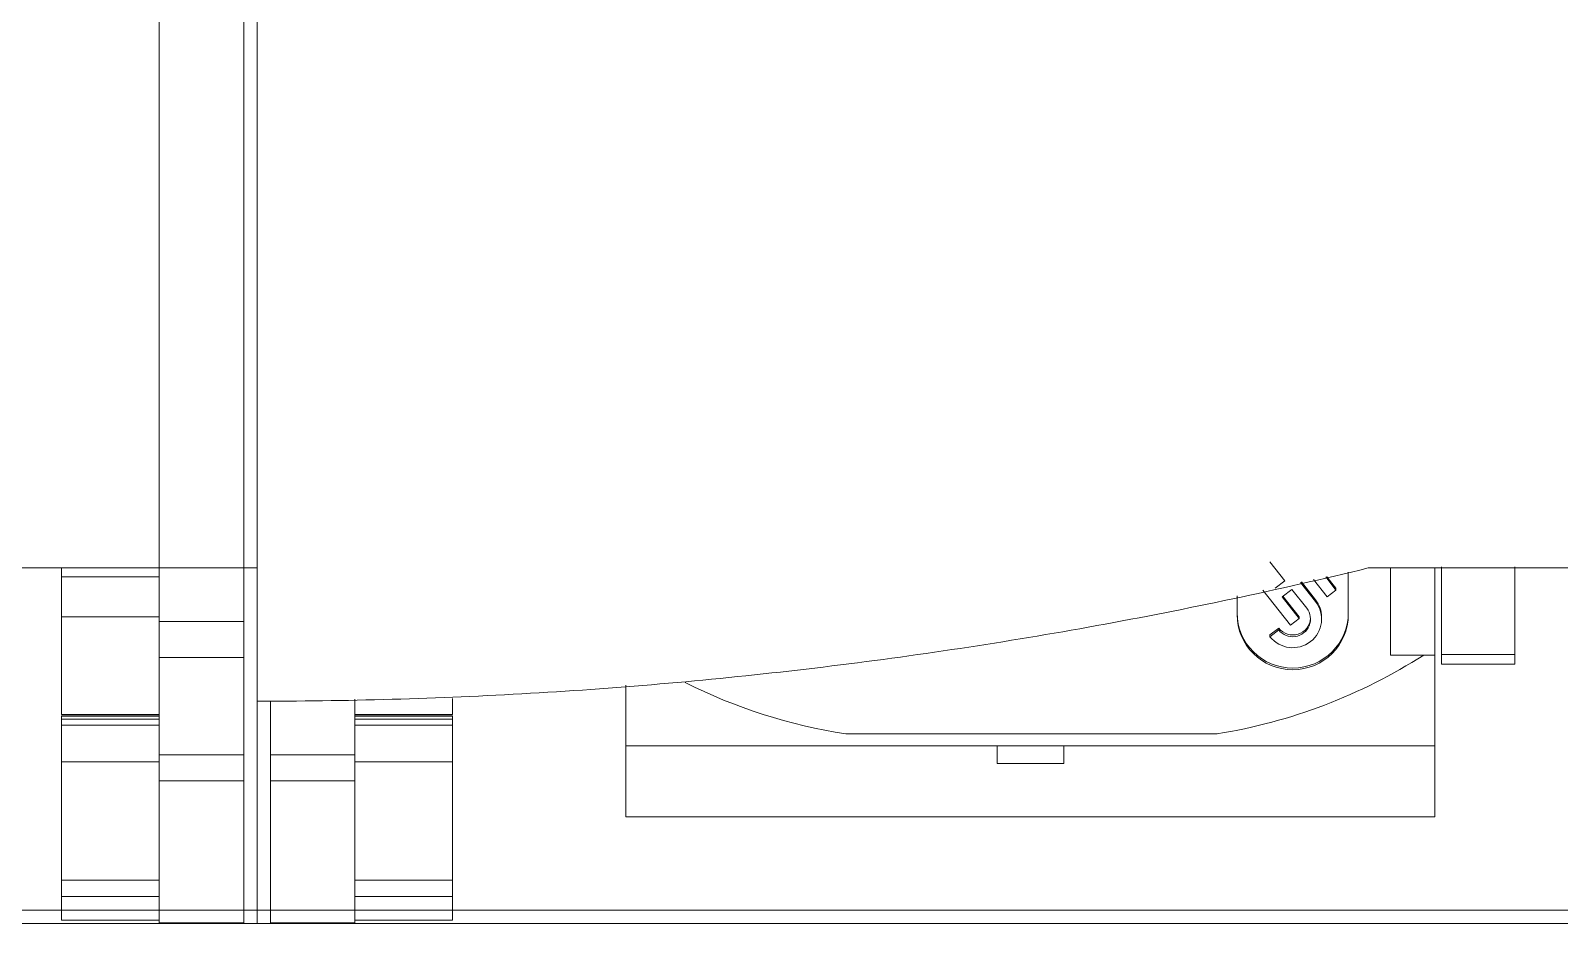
# Model space of a CAD drawing. Header units: millimetres. Extents: x 4137 to 6698, y 1400 to 3585.
# Drawn here: x 5280.35 to 5314.75, y 3225.78 to 3245.87 of the extents above; entities that cross this region are included whole.
import ezdxf

# ---------------------------------------------------------------- set-up
doc = ezdxf.new("R2010")
doc.units = ezdxf.units.MM
doc.layers.add('000-PI-Oprema', color=30, linetype='Continuous', lineweight=5)
doc.layers.add('004-PI-DIN Šina', color=3, linetype='Continuous')

msp = doc.modelspace()

# ---------------------------------------------------------------- linework, layer by layer
at = {"layer": '000-PI-Oprema', "color": 0, "linetype": 'ByBlock', "lineweight": 0}
for p, q in [((5283.248, 3293.528), (5283.248, 3229.573)), ((5285.148, 3293.528), (5285.148, 3229.573)), ((5275.648, 3233.778), (5285.448, 3233.778)), ((5281.048, 3233.578), (5281.048, 3233.778)), ((5283.248, 3232.577), (5283.248, 3233.778)), ((5285.148, 3232.577), (5285.148, 3233.778)), ((5308.236, 3233.918), (5308.572, 3233.492)), ((5310.448, 3233.778), (5320.248, 3233.778)), ((5310.948, 3233.778), (5310.948, 3231.818)), ((5311.948, 3231.818), (5311.948, 3233.778)), ((5281.048, 3232.68), (5281.048, 3233.578)), ((5281.048, 3233.578), (5283.248, 3233.578)), ((5285.448, 3233.698), (5285.448, 3225.778)), ((5308.572, 3233.492), (5308.356, 3233.325)), ((5309.259, 3233.023), (5308.923, 3233.449)), ((5309.259, 3233.062), (5308.942, 3233.464)), ((5309.218, 3233.517), (5309.524, 3233.128)), ((5309.721, 3233.281), (5309.489, 3233.575)), ((5309.721, 3233.32), (5309.516, 3233.58)), ((5309.998, 3232.727), (5309.998, 3233.683)), ((5307.498, 3233.152), (5307.498, 3232.727)), ((5308.078, 3233.275), (5308.698, 3232.489)), ((5308.51, 3233.13), (5308.726, 3233.297)), ((5308.895, 3232.641), (5308.51, 3233.13)), ((5308.895, 3232.68), (5308.529, 3233.144)), ((5308.726, 3233.297), (5309.062, 3232.871)), ((5309.259, 3233.062), (5309.259, 3233.023)), ((5309.524, 3233.128), (5309.721, 3233.281)), ((5309.721, 3233.32), (5309.721, 3233.281)), ((5281.048, 3230.479), (5281.048, 3232.68)), ((5281.048, 3232.68), (5283.248, 3232.68)), ((5283.248, 3231.76), (5283.248, 3232.577)), ((5283.248, 3232.577), (5285.148, 3232.577)), ((5285.148, 3231.76), (5285.148, 3232.577)), ((5308.433, 3232.423), (5308.236, 3232.27)), ((5308.433, 3232.384), (5308.236, 3232.231)), ((5308.433, 3232.423), (5308.433, 3232.384)), ((5308.698, 3232.489), (5308.895, 3232.641)), ((5308.895, 3232.68), (5308.895, 3232.641)), ((5309.397, 3232.627), (5309.397, 3232.666)), ((5308.236, 3232.27), (5308.236, 3232.231)), ((5283.248, 3231.76), (5285.148, 3231.76)), ((5310.948, 3231.818), (5310.948, 3231.818)), ((5310.948, 3231.818), (5311.696, 3231.818)), ((5310.948, 3231.818), (5311.948, 3231.818)), ((5311.696, 3231.818), (5311.948, 3231.818)), ((5311.948, 3229.778), (5311.948, 3231.818)), ((5311.948, 3231.818), (5311.948, 3231.818)), ((5312.098, 3231.611), (5312.098, 3231.829)), ((5312.098, 3231.829), (5313.748, 3231.829)), ((5313.748, 3231.611), (5313.748, 3231.829)), ((5312.098, 3231.611), (5313.748, 3231.611)), ((5293.748, 3229.778), (5293.748, 3231.143)), ((5285.749, 3230.779), (5285.448, 3230.779)), ((5285.448, 3230.697), (5285.448, 3225.778)), ((5285.748, 3230.766), (5285.748, 3229.573)), ((5287.648, 3230.827), (5287.648, 3229.573)), ((5289.848, 3230.479), (5289.848, 3230.844)), ((5281.048, 3230.479), (5283.248, 3230.479)), ((5281.048, 3230.443), (5281.048, 3230.45)), ((5283.248, 3230.45), (5281.048, 3230.45)), ((5281.048, 3230.378), (5281.048, 3230.443)), ((5281.048, 3230.443), (5283.248, 3230.443)), ((5281.048, 3230.378), (5281.048, 3230.241)), ((5281.048, 3230.378), (5283.248, 3230.378)), ((5287.648, 3230.479), (5289.848, 3230.479)), ((5289.848, 3230.45), (5287.648, 3230.45)), ((5289.848, 3230.443), (5287.648, 3230.443)), ((5289.848, 3230.378), (5287.648, 3230.378)), ((5289.848, 3230.443), (5289.848, 3230.45)), ((5289.848, 3230.378), (5289.848, 3230.443)), ((5289.848, 3230.378), (5289.848, 3230.241)), ((5281.048, 3230.241), (5281.048, 3229.416)), ((5281.048, 3230.241), (5283.248, 3230.241)), ((5289.848, 3230.241), (5287.648, 3230.241)), ((5289.848, 3230.241), (5289.848, 3229.416)), ((5298.692, 3230.046), (5307.047, 3230.046)), ((5293.748, 3228.178), (5293.748, 3229.778)), ((5293.748, 3229.778), (5311.948, 3229.778)), ((5302.098, 3229.778), (5302.098, 3229.374)), ((5303.598, 3229.778), (5303.598, 3229.374)), ((5311.948, 3228.178), (5311.948, 3229.778)), ((5281.048, 3229.416), (5281.048, 3226.751)), ((5281.048, 3229.416), (5283.248, 3229.416)), ((5283.248, 3228.987), (5283.248, 3229.573)), ((5283.248, 3229.573), (5285.148, 3229.573)), ((5285.148, 3228.987), (5285.148, 3229.573)), ((5285.748, 3228.987), (5285.748, 3229.573)), ((5287.648, 3229.573), (5285.748, 3229.573)), ((5287.648, 3228.987), (5287.648, 3229.573)), ((5289.848, 3229.416), (5287.648, 3229.416)), ((5289.848, 3229.416), (5289.848, 3226.751)), ((5302.098, 3229.374), (5303.598, 3229.374)), ((5283.248, 3228.987), (5285.148, 3228.987)), ((5287.648, 3228.987), (5285.748, 3228.987)), ((5293.748, 3228.178), (5311.948, 3228.178)), ((5281.048, 3226.751), (5281.048, 3226.385)), ((5281.048, 3226.751), (5283.248, 3226.751)), ((5289.848, 3226.751), (5287.648, 3226.751)), ((5289.848, 3226.751), (5289.848, 3226.385)), ((5281.048, 3226.385), (5281.048, 3225.854)), ((5281.048, 3226.385), (5283.248, 3226.385)), ((5283.248, 3226.385), (5283.248, 3225.854)), ((5287.648, 3226.385), (5287.648, 3225.854)), ((5289.848, 3226.385), (5287.648, 3226.385)), ((5289.848, 3226.385), (5289.848, 3225.854)), ((5281.048, 3225.854), (5281.048, 3225.854)), ((5281.048, 3225.854), (5283.248, 3225.854)), ((5281.048, 3225.854), (5283.248, 3225.854)), ((5287.648, 3225.854), (5289.848, 3225.854)), ((5289.848, 3225.854), (5287.648, 3225.854)), ((5289.848, 3225.854), (5289.848, 3225.854)), ((5281.048, 3225.778), (5249.788, 3225.778)), ((5283.248, 3225.79), (5285.148, 3225.79)), ((5283.248, 3225.79), (5285.148, 3225.79)), ((5285.448, 3225.778), (5283.848, 3225.778)), ((5315.848, 3225.778), (5284.588, 3225.778)), ((5287.389, 3225.778), (5285.448, 3225.778)), ((5285.748, 3225.79), (5287.648, 3225.79)), ((5287.648, 3225.79), (5285.748, 3225.79))]:
    msp.add_line(p, q, dxfattribs=at)
for centre, major_axis, start_param, end_param in [((5308.748, 3232.666), (0.649, 0), 6.283142, 6.94641), ((5308.748, 3232.766), (1.25, 0), 3.141593, 6.283185), ((5308.748, 3232.727), (1.25, 0), 3.141593, 6.283185), ((5308.748, 3232.627), (0.649, 0), 3.804818, 6.94641), ((5308.748, 3232.627), (-0.399, 0), 0.663225, 3.804818), ((5308.748, 3232.666), (-0.399, 0), 0.663225, 3.092069), ((5305.11, 3241.923), (12.135, 0), 4.872685, 5.28613), ((5300.514, 3241.782), (11.977, 0), 4.241192, 4.559632)]:
    msp.add_ellipse(centre, major_axis=major_axis, ratio=0.991445, start_param=start_param, end_param=end_param, dxfattribs=at)
for points, knots in [([(5285.448, 3246.627), (5285.448, 3245.119), (5285.448, 3241.869), (5285.448, 3237.586), (5285.448, 3234.811), (5285.448, 3233.778)], [0, 0, 0, 0, 0.352188, 0.75882, 1, 1, 1, 1]), ([(5285.448, 3246.627), (5285.448, 3245.119), (5285.448, 3241.869), (5285.448, 3236.586), (5285.448, 3232.811), (5285.448, 3230.779)], [0, 0, 0, 0, 0.285532, 0.615204, 1, 1, 1, 1]), ([(5285.749, 3230.779), (5287.836, 3230.785), (5289.917, 3230.852), (5294.063, 3231.109), (5296.128, 3231.299), (5300.245, 3231.799), (5302.296, 3232.109), (5306.383, 3232.852), (5308.419, 3233.284), (5310.448, 3233.778)], [0, 0, 0, 0, 0.25, 0.25, 0.5, 0.5, 0.75, 0.75, 1, 1, 1, 1]), ([(5312.098, 3233.806), (5312.098, 3233.764), (5312.098, 3233.181), (5312.098, 3232.515), (5312.098, 3231.829)], [0, 0, 0, 0, 0.072727, 1, 1, 1, 1]), ([(5313.748, 3233.806), (5313.748, 3233.764), (5313.748, 3233.181), (5313.748, 3232.515), (5313.748, 3231.829)], [0, 0, 0, 0, 0.072727, 1, 1, 1, 1]), ([(5283.248, 3226.385), (5283.248, 3226.619), (5283.248, 3227.297), (5283.248, 3228.317), (5283.248, 3228.987)], [0, 0, 0, 0, 0.445928, 1, 1, 1, 1]), ([(5287.648, 3226.385), (5287.648, 3226.619), (5287.648, 3227.297), (5287.648, 3228.317), (5287.648, 3228.987)], [0, 0, 0, 0, 0.445928, 1, 1, 1, 1])]:
    msp.add_open_spline(points, degree=3, knots=knots, dxfattribs=at)
for points in [[(5283.248, 3233.687), (5283.248, 3233.709), (5283.248, 3233.734), (5283.248, 3233.759)], [(5285.148, 3225.79), (5285.148, 3225.831), (5285.148, 3226.121), (5285.148, 3227.186), (5285.148, 3228.317), (5285.148, 3228.987)], [(5285.748, 3225.79), (5285.748, 3225.831), (5285.748, 3226.121), (5285.748, 3227.186), (5285.748, 3228.317), (5285.748, 3228.987)], [(5283.248, 3225.79), (5283.248, 3225.802), (5283.248, 3225.823), (5283.248, 3225.854)], [(5287.648, 3225.79), (5287.648, 3225.802), (5287.648, 3225.823), (5287.648, 3225.854)]]:
    msp.add_open_spline(points, degree=3, dxfattribs=at)
at = {"layer": '004-PI-DIN Šina', "color": 0, "linetype": 'ByBlock', "lineweight": 0}
for p, q in [((5579.048, 3226.078), (5096.448, 3226.078)), ((5579.048, 3225.778), (5096.448, 3225.778))]:
    msp.add_line(p, q, dxfattribs=at)

doc.saveas('drawing.dxf')
